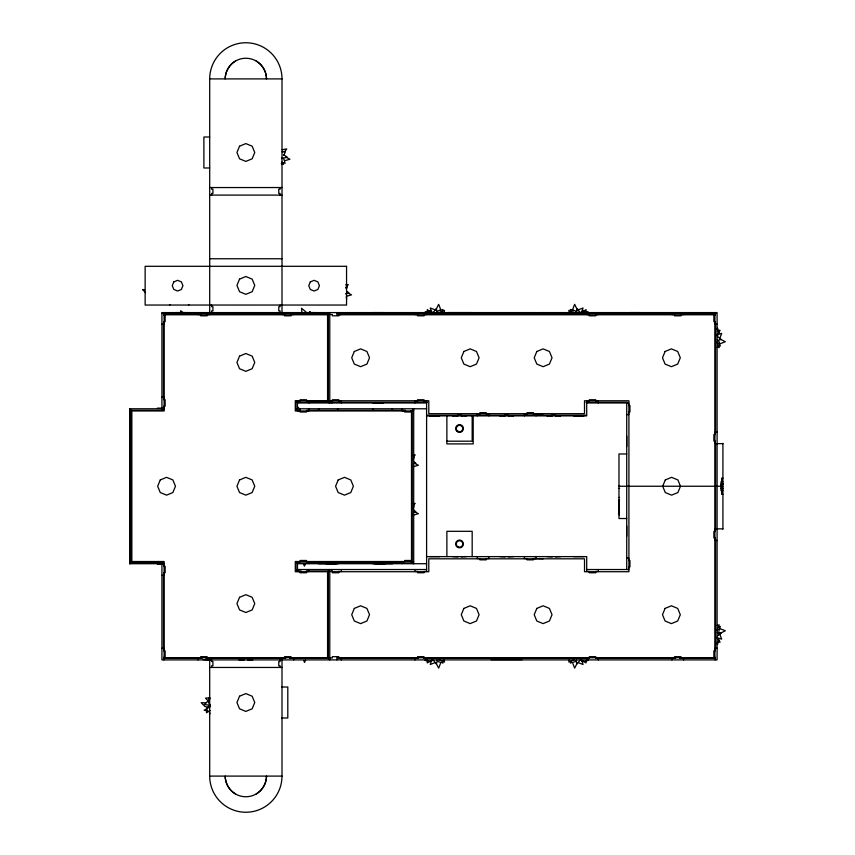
<?xml version="1.0" encoding="UTF-8"?>
<svg xmlns="http://www.w3.org/2000/svg" width="855" height="855" viewBox="0 0 855 855"><rect width="100%" height="100%" fill="white"/><g stroke="black" fill="none" stroke-linecap="round" stroke-linejoin="round"><path stroke-width="1.28" d="M427.425 660.455L427.233 662.892L430.909 660.787M585.889 312.032L586.092 309.596L580.748 313.09M575.81 313.838L576.997 308.57L579.989 312.278M440.101 311.028L440.485 309.018L438.658 304.337L435.783 310.034M444.13 312.524L444.525 310.429L438.038 313.325M569.195 659.964L568.789 662.059L574.239 659.761M718.777 639.818L717.559 644.467L716.885 643.163M718.179 334.957L718.777 332.67L717.559 328.021L716.885 329.335M440.485 663.469L438.658 668.15L435.783 662.454M346.425 289.001L347.098 286.981L345.741 287.387M413.307 459.413L413.98 457.393M413.307 507.827L413.98 505.807M718.937 631.054L720.199 626.426L718.97 627.217M577.531 662.454L574.656 668.15L572.839 663.469M209.507 714.342L210.031 713.081M717.986 333.984L720.102 330.297L717.655 330.5M719.985 337.789L721.695 333.343L716.543 334.946M581.443 313.154L583.046 307.992L578.6 309.713M431.882 659.333L430.268 664.495L434.714 662.775M305.438 563.937L304.391 566.149L303.717 564.514M305.588 660.274L304.54 662.486L303.867 660.84M437.322 660.872L436.328 663.929L433.335 660.22M283.849 155.332L285.506 151.356L282.097 151.784M716.96 630.338L719.258 624.887L717.174 625.294M309.264 312.62L309.938 311.455L310.857 313.55M284.191 152.414L286.703 148.941L282.161 149.668M345.773 288.039L348.295 284.565L345.612 284.865M442.195 310.728L442.997 309.489L438.359 310.76L436.681 312.417M571.119 661.77L570.317 662.999L574.955 661.727L576.633 660.081M433.335 312.278L436.328 308.57L437.514 313.838M579.989 660.22L576.997 663.929L575.992 660.872M169.514 304.743L170.006 304.743M337.372 409.139L337.661 409.395M337.864 409.139L338.153 409.395M467.664 313.422L467.845 312.588L467.503 313.625M468.155 313.422L468.326 312.588L467.995 313.625M391.75 409.139L392.039 409.395M392.242 409.139L392.531 409.395M319.193 563.295L318.862 563.103M564.097 313.422L564.279 312.588L563.937 313.625M564.428 313.625L564.77 312.588L564.589 313.422M373.582 563.295L373.24 563.103M209.892 704.691L207.231 707.78L206.472 712.749L210.148 710.633M413.916 456.314L415.177 454.978L413.393 455.181M413.916 504.728L415.177 503.392L413.393 503.595M328.224 314.138L329.774 312.588L329.774 402.972L328.224 401.423L328.224 314.138L292.346 314.138M161.926 575.33L163.861 575.33L163.861 572.754L165.154 572.754L165.154 566.299L163.861 566.299L163.861 563.712L129.65 563.712L131.2 562.163L131.2 410.325L129.65 408.776L163.861 408.776L163.861 406.2L165.154 406.2L165.154 399.745L163.861 399.745L163.861 397.158L161.926 397.158M299.945 410.325L295.948 410.325L297.487 408.776M161.926 563.712L163.476 562.163L131.2 562.163M301.11 571.076L295.948 571.076L297.487 569.526M328.224 571.076L329.774 569.526L329.774 659.9L328.224 658.35L328.224 571.076L306.272 571.076M207.509 701.485L204.441 704.531L210.309 705.268M235.52 61.015C229.279 64.756 225.314 71.628 225.186 78.906A20.659 20.659 0 0 1 245.845 58.247A20.659 20.659 0 0 1 266.504 78.906C266.386 71.628 262.41 64.756 256.179 61.015M256.179 793.985C262.41 790.244 266.386 783.372 266.504 776.094A20.659 20.659 0 0 1 245.845 796.753A20.659 20.659 0 0 1 225.186 776.094C225.314 783.372 229.279 790.244 235.52 793.985M717.42 636.088L721.128 633.095L718.082 632.102M587.054 312.802L588.368 312.139L583.719 310.91L581.432 311.509M426.26 659.686L424.956 660.359L429.605 661.578L431.882 660.979M718.082 340.397L721.128 339.392L717.42 336.4M210.266 706.668L204.195 710.206L208.844 711.424M345.516 293.896L348.915 292.838L347.087 291.459M719.654 633.641L725.35 630.755L720.669 628.938L718.67 629.312M284.886 160.644L289.93 159.233L285.805 157.085M346.478 296.268L351.512 294.857L347.387 292.699M413.36 466.68L418.405 465.27L414.28 463.121M413.36 515.095L418.405 513.695L414.28 511.536M414.312 463.474L415.797 463.25L413.98 461.871M414.312 511.899L415.797 511.664L413.98 510.296M281.487 158.56L287.333 157.213L283.433 154.659M194.203 313.24L209.699 312.588M205.82 702.853L201.171 702.66L204.837 706.39L208.054 707.459M524.404 415.883L524.404 413.948L526.99 413.948L526.99 412.655L533.445 412.655L533.445 413.948L543.117 413.681M198.071 312.588L198.071 314.533L200.658 314.533L200.658 315.816L207.113 315.816L207.113 314.533L209.699 314.533L209.699 78.906L282 78.906L282 314.533L284.576 314.533L284.576 315.816L291.031 315.816L291.031 314.533L293.618 314.533L293.618 312.588M209.699 137.003L203.885 137.003L203.885 167.986L209.699 167.986M209.699 187.544L282 187.544M209.699 195.1L282 195.1M209.699 258.755L282 258.755M244.295 312.845L238.951 312.588M247.394 312.845L252.738 312.588M491.155 312.845L522.149 312.845M448.725 313.422L448.554 312.588L471.789 312.588M493.538 312.866L496.028 312.866M496.199 312.866L498.743 312.866M499.053 312.866L514.229 312.866M514.539 312.866L517.029 312.866M517.275 312.866L519.487 312.866M564.428 313.016L541.514 312.588M245.075 313.112L242.906 312.588M246.625 313.112L248.794 312.588M448.554 313.208L449.217 313.422M505.102 313.112L499.758 312.845M508.201 313.112L513.545 312.845M545.319 313.625L544.988 312.588L545.65 313.422M161.926 313.24L329.122 313.24L329.122 312.588M336.881 313.24L716.458 313.24M163.476 314.138L199.343 314.138M208.652 314.138L283.048 314.138M340.878 314.138L415.551 314.138M426.218 314.138L587.556 314.138M598.222 314.138L672.885 314.138M682.215 314.138L715.55 314.138M329.774 314.533L332.349 314.533L332.349 315.816L338.804 315.816L338.804 314.533L341.391 314.533L341.391 312.588M161.926 324.216L163.861 324.216L163.861 321.63L165.154 321.63L165.154 315.174L163.861 315.174L163.861 312.588M717.099 324.216L715.165 324.216L715.165 321.63L713.872 321.63L713.872 315.174L715.165 315.174L715.165 312.588M329.774 401.027L332.349 401.027L332.349 399.745L338.804 399.745L338.804 401.027L341.391 401.027L341.391 402.972M295.948 410.325L295.948 401.423L298.523 401.423M308.858 401.423L328.224 401.423M296.845 402.32L329.122 402.32L329.122 402.972M331.964 402.32L427.244 402.32M586.049 402.32L627.367 402.32M426.602 402.972L297.487 402.972L295.948 401.423M586.701 402.972L628.66 402.972L628.66 405.548L629.953 405.548L629.953 412.003L628.66 412.003L628.66 414.59L626.726 414.59M157.406 408.134L162.568 408.134M296.845 408.776L426.602 408.776M129.65 409.427L130.291 409.427L130.291 563.712M131.2 410.325L163.476 410.325L163.476 407.653M306.624 410.325L405.462 410.325M413.692 410.721L411.105 410.721L411.105 412.003L404.65 412.003L404.65 410.721L402.074 410.721L402.074 408.776M533.445 413.948L536.021 413.948L536.021 415.883M427.244 415.231L586.049 415.231M457.981 415.626L452.626 415.883M461.08 415.626L466.424 415.883M505.102 415.626L499.758 415.883M508.201 415.626L513.545 415.883M552.223 415.626L546.879 415.883M555.323 415.626L560.666 415.883M426.602 415.883L586.701 415.883L586.701 401.027L589.277 401.027L589.277 399.745L595.743 399.745L595.743 401.027L598.318 401.027L598.318 402.972M717.099 432.021L715.165 432.021L715.165 434.597L713.872 434.597L713.872 441.052L715.165 441.052L715.165 443.638L722.913 443.638M626.726 436.21L626.726 446.545M446.876 441.191L472.174 441.191L472.174 415.883M626.726 453.973L618.977 453.973L618.977 518.525L626.726 518.525M129.65 477.977L129.96 484.39M722.913 478.148L721.62 478.148L721.62 483.695L722.913 483.695M722.913 481.76L720.979 481.878L720.979 490.61L721.62 490.61M129.65 482.712L130.27 482.712M129.65 484.39L130.89 484.39M720.979 484.304L722.913 484.304M129.65 484.571L130.27 484.571M618.977 485.832L619.619 485.832M618.977 486.249L722.913 486.249M129.65 487.916L130.27 487.916M129.65 488.109L130.89 488.109M720.979 488.184L722.913 488.184M618.977 488.419L619.619 488.419M722.913 488.793L721.62 488.793L721.62 494.35L722.913 494.35M129.65 489.776L130.27 489.776M721.62 490.727L722.913 490.727M129.65 494.521L129.96 488.109M618.977 497.46L619.619 497.46M618.977 500.036L619.619 500.036M626.726 525.943L626.726 536.277M722.913 528.85L715.165 528.85L715.165 531.436L713.872 531.436L713.872 537.891L715.165 537.891L715.165 540.467L717.099 540.467M426.602 556.616L586.701 556.616L586.701 571.461L589.277 571.461L589.277 572.754L595.743 572.754L595.743 571.461L598.318 571.461L598.318 569.526M457.981 556.872L452.626 556.616M461.08 556.872L466.424 556.616M505.102 556.872L499.758 556.616M508.201 556.872L513.545 556.616M552.223 556.872L546.879 556.616M555.323 556.872L560.666 556.616M626.726 557.898L628.66 557.898L628.66 560.485L629.953 560.485L629.953 566.94L628.66 566.94L628.66 569.526L586.701 569.526M524.404 556.616L524.404 558.55L526.99 558.55L526.99 559.843L533.445 559.843L533.445 558.55L536.021 558.55L536.021 556.616M413.692 561.778L411.105 561.778L411.105 560.485L404.65 560.485L404.65 561.778L402.074 561.778L402.074 563.712M295.948 571.076L295.948 562.163L298.609 562.163M309.296 562.163L402.791 562.163M130.291 563.071L162.568 563.071M296.845 563.071L413.051 563.071L413.051 563.712M426.602 563.712L297.487 563.712L295.948 562.163M157.406 564.353L162.568 564.353M296.845 569.526L426.602 569.526M329.774 571.461L332.349 571.461L332.349 572.754L338.804 572.754L338.804 571.461L341.391 571.461L341.391 569.526M161.926 648.282L163.861 648.282L163.861 650.858L165.154 650.858L165.154 657.313L163.861 657.313L163.861 659.9M717.099 648.282L715.165 648.282L715.165 650.858L713.872 650.858L713.872 657.313L715.165 657.313L715.165 659.9M329.774 657.965L332.349 657.965L332.349 656.672L338.804 656.672L338.804 657.965L341.391 657.965L341.391 659.9M163.476 658.35L202.004 658.35M205.991 658.35L285.709 658.35M289.695 658.35L328.224 658.35M338.217 658.35L418.213 658.35M423.546 658.35L588.881 658.35M595.55 658.35L675.557 658.35M679.554 658.35L715.55 658.35M491.155 659.643L522.149 659.643M209.699 667.456L282 667.456M281.68 687.014L287.804 687.014L287.804 717.997L281.68 717.997M198.071 659.9L198.071 657.965L200.658 657.965L200.658 656.672L207.113 656.672L207.113 657.965L209.699 657.965L209.699 776.094L282 776.094L282 657.965L284.576 657.965L284.576 656.672L291.031 656.672L291.031 657.965L293.618 657.965L293.618 659.9M210.191 697.851L205.531 698.108L207.947 700.726M533.445 558.55L543.117 558.807M282 312.588L297.487 313.24M203.244 659.633L209.699 659.9M717.655 641.998L720.102 642.191L717.986 638.503M144.506 289.802L142.571 289.503L145.553 292.634M718.67 343.176L720.669 343.55L725.35 341.733L719.654 338.858M717.174 347.194L719.258 347.6L716.96 342.15M281.231 163.786L283.539 164.267L282.738 163.027M281.701 162.204L285.068 163.326L283.935 159.148L282.214 157.694M431.882 311.509L429.605 310.91L424.956 312.139L426.26 312.802M581.432 660.979L583.719 661.578L588.368 660.359L587.054 659.686M582.405 660.787L586.092 662.892L585.889 660.455M434.714 309.713L430.268 307.992L431.882 313.154M578.6 662.775L583.046 664.495L581.443 659.333M716.543 637.541L721.695 639.145L719.985 634.699L717.345 632.732M575.276 313.325L568.789 310.429L569.195 312.524M439.075 659.761L444.525 662.059L444.13 659.964M718.97 345.27L720.199 346.072L718.937 341.434L717.281 339.756M182.831 312.417L180.662 310.814L181.089 312.599M297.422 406.969L300.265 409.331M432.566 313.09L427.233 309.596L427.425 312.032M576.633 312.417L574.955 310.76L570.317 309.489L571.119 310.728M436.681 660.081L438.359 661.727L442.997 662.999L442.195 661.77M161.926 408.776L163.476 410.325M209.913 699.069L208.941 698.043L208.396 702.308L209.977 705.14M373.528 409.139L373.24 409.395M373.037 409.139L372.748 409.395M319.15 409.139L318.862 409.395M318.659 409.139L318.37 409.395M188.944 304.743L188.453 304.743M391.708 563.295L392.039 563.103M337.319 563.295L337.661 563.103M306.678 313.838L305.791 311.829L301.516 308.27L301.954 312.535M577.905 311.049L574.656 304.337L572.839 309.018L573.213 311.028M346.254 296.856L346.66 298.94M722.913 443.392L722.913 529.106M715.55 323.479L715.55 431.551M715.55 443.553L715.55 530.271M715.55 539.612L715.55 649.009M683.53 312.588L683.53 314.533L680.954 314.533L680.954 315.816L674.499 315.816L674.499 314.533L671.912 314.533L671.912 312.588M683.53 659.9L683.53 657.965L680.954 657.965L680.954 656.672L674.499 656.672L674.499 657.965L671.912 657.965L671.912 659.9M640.277 312.588L629.953 312.588M626.726 402.972L626.726 569.526M619.298 500.741L619.298 514.945M598.318 312.588L598.318 314.533L595.743 314.533L595.743 315.816L589.277 315.816L589.277 314.533L586.701 314.533L586.701 312.588M598.318 659.9L598.318 657.965L595.743 657.965L595.743 656.672L589.277 656.672L589.277 657.965L586.701 657.965L586.701 659.9M583.954 415.883L573.63 415.883M583.954 556.616L573.63 556.616M556.723 415.883L554.553 414.846M555.323 414.846L555.323 415.883M553.003 414.846L550.834 415.883M552.223 414.846L552.223 415.883M545.811 313.625L545.479 312.588L545.479 313.208M509.591 415.883L507.421 414.846M508.201 414.846L508.201 415.883M505.871 414.846L503.713 415.883M505.102 414.846L505.102 415.883M488.9 415.883L488.9 413.948L486.313 413.948L486.313 412.655L479.858 412.655L479.858 413.948L477.282 413.948L477.282 415.883M488.9 556.616L488.9 558.55L486.313 558.55L486.313 559.843L479.858 559.843L479.858 558.55L477.282 558.55L477.282 556.616M473.2 415.883L473.2 443.905L446.876 443.905L446.876 415.883M472.174 556.616L472.174 531.308L446.876 531.308L446.876 556.616M462.47 415.883L460.3 414.846M461.08 414.846L461.08 415.883M458.75 414.846L456.581 415.883M457.981 414.846L457.981 415.883M449.377 313.625L449.046 312.588L449.046 313.208M448.886 313.016L448.886 313.625M439.673 415.883L429.349 415.883M439.673 556.616L429.349 556.616M426.602 312.588L426.602 314.533L424.016 314.533L424.016 315.816L417.561 315.816L417.561 314.533L414.985 314.533L414.985 312.588M426.602 659.9L426.602 657.965L424.016 657.965L424.016 656.672L417.561 656.672L417.561 657.965L414.985 657.965L414.985 659.9M414.985 402.972L414.985 401.027L417.561 401.027L417.561 399.745L424.016 399.745L424.016 401.027L426.602 401.027L426.602 571.461L424.016 571.461L424.016 572.754L417.561 572.754L417.561 571.461L414.985 571.461L414.985 569.526M413.692 408.776L413.692 563.712M413.051 408.776L413.051 409.427M412.142 410.325L412.142 562.163M392.531 563.103L392.531 563.712L372.748 563.712L372.748 563.103M385.284 563.712L374.96 563.712M383.35 312.588L373.026 312.588M383.35 402.972L373.026 402.972M338.153 563.103L338.153 563.712L318.37 563.712L318.37 563.103M336.881 312.588L336.881 314.79L714.908 314.79L714.908 657.709L336.881 657.709L336.881 659.9M336.229 563.712L325.894 563.712M331.964 402.972L331.964 400.771L428.793 400.771L428.793 413.681L584.51 413.681L584.51 400.771L628.917 400.771L628.917 571.717L584.51 571.717L584.51 558.807L428.793 558.807L428.793 571.717L331.964 571.717L331.964 569.526M314.918 312.588L304.594 312.588M309.115 402.972L309.115 401.027L306.528 401.027L306.528 399.745L300.073 399.745L300.073 401.027L297.487 401.027L297.487 410.721L300.073 410.721L300.073 412.003L306.528 412.003L306.528 410.721L309.115 410.721L309.115 408.776M309.115 563.712L309.115 561.778L306.528 561.778L306.528 560.485L300.073 560.485L300.073 561.778L297.487 561.778L297.487 571.461L300.073 571.461L300.073 572.754L306.528 572.754L306.528 571.461L309.115 571.461L309.115 569.526M280.066 187.544L280.066 189.222L278.773 189.222L278.773 193.422L280.066 193.422L280.066 195.1M280.066 305.043L280.066 306.721L278.773 306.721L278.773 310.91L280.066 310.91L280.066 312.588M280.066 659.9L280.066 661.578L278.773 661.578L278.773 665.778L280.066 665.778L280.066 667.456M252.738 659.9L247.394 659.9M247.394 312.588L247.394 313.625M244.295 312.588L244.295 313.625M244.295 659.9L238.951 659.9M211.634 187.544L211.634 189.222L212.927 189.222L212.927 193.422L211.634 193.422L211.634 195.1M211.634 305.043L211.634 306.721L212.927 306.721L212.927 310.91L211.634 310.91L211.634 312.588M211.634 659.9L211.634 661.578L212.927 661.578L212.927 665.778L211.634 665.778L211.634 667.456M187.106 312.588L176.771 312.588M163.476 323.489L163.476 398.302M163.476 575.522L163.476 648.998M161.926 409.427L161.926 312.588L717.099 312.588L717.099 659.9L161.926 659.9L161.926 563.071M129.65 408.776L129.65 563.712M282 776.094A36.156 36.156 0 0 1 245.845 812.25A36.156 36.156 0 0 1 209.699 776.094M209.699 78.906A36.156 36.156 0 0 1 245.845 42.75A36.156 36.156 0 0 1 282 78.906M173.821 281.894L172.25 285.677L173.821 289.45L177.594 291.021L181.378 289.45L182.949 285.677L181.378 281.894L177.594 280.322L173.821 281.894M239.55 146.194L236.942 152.489L239.55 158.795L245.845 161.403L252.15 158.795L254.758 152.489L252.15 146.194L245.845 143.587L239.55 146.194M239.55 279.115L236.942 285.41L239.55 291.715L245.845 294.323L252.15 291.715L254.758 285.41L252.15 279.115L245.845 276.507L239.55 279.115M160.27 479.944L157.662 486.249L160.27 492.544L166.575 495.152L172.87 492.544L175.478 486.249L172.87 479.944L166.575 477.336L160.27 479.944M239.55 356.129L236.942 362.424L239.55 368.729L245.845 371.337L252.15 368.729L254.758 362.424L252.15 356.129L245.845 353.521L239.55 356.129M310.312 281.894L308.751 285.677L310.312 289.45L314.095 291.021L317.878 289.45L319.439 285.677L317.878 281.894L314.095 280.322L310.312 281.894M239.55 479.944L236.942 486.249L239.55 492.544L245.845 495.152L252.15 492.544L254.758 486.249L252.15 479.944L245.845 477.336L239.55 479.944M239.55 597.303L236.942 603.609L239.55 609.904L245.845 612.511L252.15 609.904L254.758 603.609L252.15 597.303L245.845 594.695L239.55 597.303M354.323 351.48L351.715 357.785L354.323 364.08L360.628 366.688L366.923 364.08L369.531 357.785L366.923 351.48L360.628 348.872L354.323 351.48M239.55 696.205L236.942 702.511L239.55 708.806L245.845 711.413L252.15 708.806L254.758 702.511L252.15 696.205L245.845 693.597L239.55 696.205M338.185 479.944L335.577 486.249L338.185 492.544L344.49 495.152L350.785 492.544L353.393 486.249L350.785 479.944L344.49 477.336L338.185 479.944M354.323 608.407L351.715 614.713L354.323 621.008L360.628 623.616L366.923 621.008L369.531 614.713L366.923 608.407L360.628 605.8L354.323 608.407M463.88 351.48L461.273 357.785L463.88 364.08L470.175 366.688L476.481 364.08L479.089 357.785L476.481 351.48L470.175 348.872L463.88 351.48M536.822 351.48L534.215 357.785L536.822 364.08L543.117 366.688L549.423 364.08L552.031 357.785L549.423 351.48L543.117 348.872L536.822 351.48M463.88 608.407L461.273 614.713L463.88 621.008L470.175 623.616L476.481 621.008L479.089 614.713L476.481 608.407L470.175 605.8L463.88 608.407M536.822 608.407L534.215 614.713L536.822 621.008L543.117 623.616L549.423 621.008L552.031 614.713L549.423 608.407L543.117 605.8L536.822 608.407M665.094 351.48L662.486 357.785L665.094 364.08L671.399 366.688L677.694 364.08L680.302 357.785L677.694 351.48L671.399 348.872L665.094 351.48M665.286 479.944L662.678 486.249L665.286 492.544L671.592 495.152L677.887 492.544L680.495 486.249L677.887 479.944L671.592 477.336L665.286 479.944M665.094 608.407L662.486 614.713L665.094 621.008L671.399 623.616L677.694 621.008L680.302 614.713L677.694 608.407L671.399 605.8L665.094 608.407M346.553 266.3L145.136 266.3L145.136 305.043L346.553 305.043L346.553 266.3M327.572 314.79L164.117 314.79L164.117 410.977L131.841 410.977L131.841 561.521L164.117 561.521L164.117 657.709L327.572 657.709L327.572 571.717L295.296 571.717L295.296 561.521L411.501 561.521L411.501 410.977L295.296 410.977L295.296 400.771L327.572 400.771L327.572 314.79M457.585 547.318A3.88 3.88 0 0 0 463.399 543.962A3.88 3.88 0 0 0 457.585 540.595A3.88 3.88 0 0 0 457.585 547.318M457.917 546.751A3.228 3.228 0 0 0 462.758 543.962A3.228 3.228 0 0 0 457.917 541.162A3.228 3.228 0 0 0 457.917 546.751M456.784 431.273A3.88 3.88 0 0 0 463.271 429.541A3.88 3.88 0 0 0 458.526 424.785A3.88 3.88 0 0 0 456.784 431.273M457.917 431.326A3.228 3.228 0 0 0 462.758 428.537A3.228 3.228 0 0 0 457.917 425.737A3.228 3.228 0 0 0 457.917 431.326"/></g></svg>
